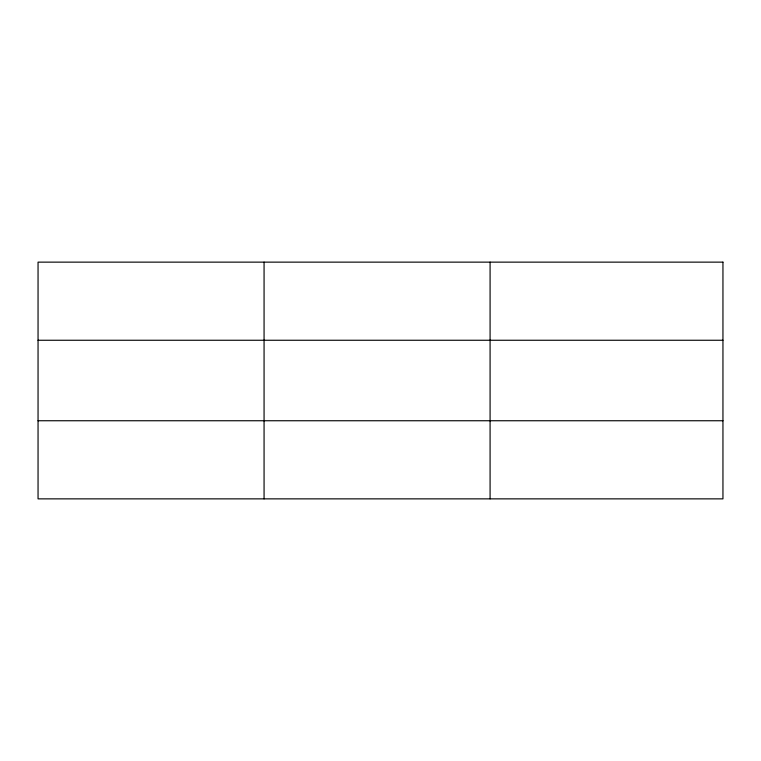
<?xml version="1.0" encoding="UTF-8"?>
<svg xmlns="http://www.w3.org/2000/svg" width="761" height="761" viewBox="0 0 761 761"><rect width="100%" height="100%" fill="white"/><g stroke="black" fill="none" stroke-linecap="round" stroke-linejoin="round"><path stroke-width="1.14" d="M264.067 262.136L264.067 498.864M490.084 262.136L490.084 498.864M38.05 340.253L722.95 340.253M38.05 420.747L722.95 420.747M722.95 262.136L722.95 498.864L38.05 498.864L38.05 262.136L722.95 262.136"/></g></svg>
